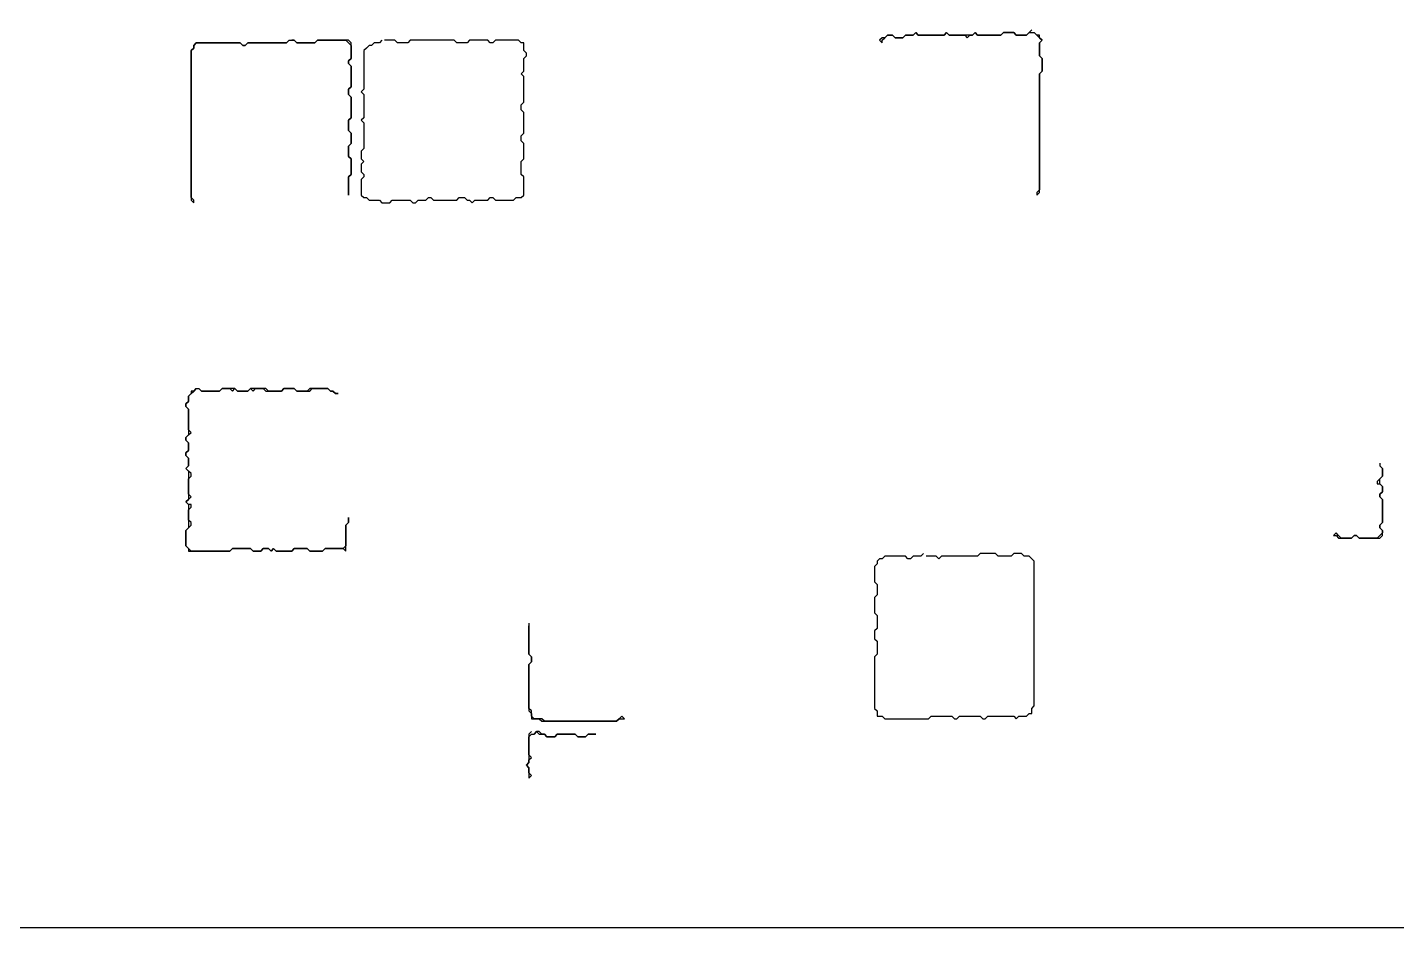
# Model space of a CAD drawing. Header units: metres. Extents: x 0 to 600, y 0 to 400.
# Drawn here: x 139.4 to 218.4, y 0 to 51.9 of the extents above; entities that cross this region are included whole.
import ezdxf

# ---------------------------------------------------------------- set-up
doc = ezdxf.new("R2010")
doc.units = ezdxf.units.M

msp = doc.modelspace()

# ---------------------------------------------------------------- linework, layer by layer
for points in [[(0, 0), (600, 0), (600, 400), (0, 400), (0, 0)], [(197.321, 51.786), (197.173, 51.637), (197.024, 51.488), (196.875, 51.488), (196.726, 51.488), (196.577, 51.488), (196.429, 51.488), (196.28, 51.637), (196.131, 51.637), (195.982, 51.637), (195.833, 51.637), (195.685, 51.637), (195.536, 51.488), (195.387, 51.488), (195.238, 51.488), (195.089, 51.488), (194.94, 51.488), (194.792, 51.488), (194.643, 51.488), (194.494, 51.488), (194.345, 51.488), (194.196, 51.488), (194.048, 51.637), (193.899, 51.488), (193.75, 51.488), (193.601, 51.488), (193.452, 51.488), (193.304, 51.488), (193.155, 51.488), (193.006, 51.488), (192.857, 51.488), (192.708, 51.488), (192.56, 51.488), (192.411, 51.637), (192.262, 51.488), (192.113, 51.488), (191.964, 51.488), (191.815, 51.488), (191.667, 51.488), (191.518, 51.488), (191.369, 51.488), (191.22, 51.488), (191.071, 51.488), (190.923, 51.488), (190.774, 51.488), (190.625, 51.637), (190.476, 51.488), (190.327, 51.488), (190.179, 51.488), (190.03, 51.488), (189.881, 51.339), (189.732, 51.339), (189.583, 51.339), (189.435, 51.339), (189.286, 51.488), (189.137, 51.488), (188.988, 51.488), (188.839, 51.339), (188.69, 51.339), (188.542, 51.19), (188.69, 51.042), (188.69, 51.19), (188.839, 51.339), (188.988, 51.488), (189.137, 51.488), (189.286, 51.488), (189.435, 51.339), (189.583, 51.339), (189.732, 51.339), (189.881, 51.339), (190.03, 51.488), (190.179, 51.488), (190.327, 51.488), (190.476, 51.488), (190.625, 51.637), (190.774, 51.488), (190.923, 51.488), (191.071, 51.488), (191.22, 51.488), (191.369, 51.488), (191.518, 51.488), (191.667, 51.488), (191.815, 51.488), (191.964, 51.488), (192.113, 51.488), (192.262, 51.488), (192.411, 51.637), (192.56, 51.488), (192.708, 51.488), (192.857, 51.488), (193.006, 51.488), (193.155, 51.488), (193.304, 51.488), (193.452, 51.488), (193.601, 51.339), (193.75, 51.488), (193.899, 51.488), (194.048, 51.637), (194.196, 51.488), (194.345, 51.488), (194.494, 51.488), (194.643, 51.488), (194.792, 51.488), (194.94, 51.488), (195.089, 51.488), (195.238, 51.488), (195.387, 51.488), (195.536, 51.488), (195.685, 51.637), (195.833, 51.637), (195.982, 51.637), (196.131, 51.637), (196.28, 51.637), (196.429, 51.488), (196.577, 51.488), (196.726, 51.488), (196.875, 51.488), (197.024, 51.488), (197.173, 51.637), (197.321, 51.637), (197.47, 51.637), (197.619, 51.488), (197.768, 51.339), (197.917, 51.19), (197.768, 51.042), (197.768, 50.893), (197.768, 50.744), (197.768, 50.595), (197.768, 50.446), (197.768, 50.298), (197.917, 50.149), (197.917, 50), (197.917, 49.851), (197.917, 49.702), (197.917, 49.554), (197.917, 49.405), (197.768, 49.256), (197.768, 49.107), (197.768, 48.958), (197.768, 48.81), (197.768, 48.661), (197.768, 48.512), (197.768, 48.363), (197.768, 48.214), (197.768, 48.065), (197.768, 47.917), (197.768, 47.768), (197.768, 47.619), (197.768, 47.47), (197.768, 47.321), (197.768, 47.173), (197.768, 47.024), (197.768, 46.875), (197.768, 46.726), (197.768, 46.577), (197.768, 46.429), (197.768, 46.28), (197.768, 46.131), (197.768, 45.982), (197.768, 45.833), (197.768, 45.685), (197.768, 45.536), (197.768, 45.387), (197.768, 45.238), (197.768, 45.089), (197.768, 44.94), (197.768, 44.792), (197.768, 44.643), (197.768, 44.494), (197.768, 44.345), (197.768, 44.196), (197.768, 44.048), (197.768, 43.899), (197.768, 43.75), (197.768, 43.601), (197.768, 43.452), (197.768, 43.304), (197.768, 43.155), (197.768, 43.006), (197.768, 42.857), (197.768, 42.708), (197.768, 42.56), (197.619, 42.411), (197.619, 42.262), (197.768, 42.411), (197.768, 42.56), (197.768, 42.708), (197.768, 42.857), (197.768, 43.006), (197.768, 43.155), (197.768, 43.304), (197.768, 43.452), (197.768, 43.601), (197.768, 43.75), (197.768, 43.899), (197.768, 44.048), (197.768, 44.196), (197.768, 44.345), (197.768, 44.494), (197.768, 44.643), (197.768, 44.792), (197.768, 44.94), (197.768, 45.089), (197.768, 45.238), (197.768, 45.387), (197.768, 45.536), (197.768, 45.685), (197.768, 45.833), (197.768, 45.982), (197.768, 46.131), (197.768, 46.28), (197.768, 46.429), (197.768, 46.577), (197.768, 46.726), (197.768, 46.875), (197.768, 47.024), (197.768, 47.173), (197.768, 47.321), (197.768, 47.47), (197.768, 47.619), (197.768, 47.768), (197.768, 47.917), (197.768, 48.065), (197.768, 48.214), (197.768, 48.363), (197.768, 48.512), (197.768, 48.661), (197.768, 48.81), (197.768, 48.958), (197.768, 49.107), (197.768, 49.256), (197.917, 49.405), (197.917, 49.554), (197.917, 49.702), (197.917, 49.851), (197.917, 50), (197.917, 50.149), (197.768, 50.298), (197.768, 50.446), (197.768, 50.595), (197.768, 50.744), (197.768, 50.893), (197.768, 51.042), (197.917, 51.19), (197.768, 51.339), (197.768, 51.488), (197.619, 51.488), (197.47, 51.637)], [(154.464, 51.19), (154.315, 51.042), (154.167, 51.042), (154.018, 51.042), (153.869, 51.042), (153.72, 51.042), (153.571, 51.042), (153.423, 51.042), (153.274, 51.042), (153.125, 51.042), (152.976, 51.042), (152.827, 51.042), (152.679, 51.042), (152.53, 51.042), (152.381, 51.042), (152.232, 51.042), (152.083, 51.042), (151.935, 50.893), (151.786, 50.893), (151.637, 51.042), (151.488, 51.042), (151.339, 51.042), (151.19, 51.042), (151.042, 51.042), (150.893, 51.042), (150.744, 51.042), (150.595, 51.042), (150.446, 51.042), (150.298, 51.042), (150.149, 51.042), (150, 51.042), (149.851, 51.042), (149.702, 51.042), (149.554, 51.042), (149.405, 51.042), (149.256, 51.042), (149.107, 51.042), (148.958, 50.893), (148.958, 50.744), (148.81, 50.595), (148.81, 50.446), (148.81, 50.298), (148.81, 50.149), (148.81, 50), (148.81, 49.851), (148.81, 49.702), (148.81, 49.554), (148.81, 49.405), (148.81, 49.256), (148.81, 49.107), (148.81, 48.958), (148.81, 48.81), (148.81, 48.661), (148.81, 48.512), (148.81, 48.363), (148.81, 48.214), (148.81, 48.065), (148.81, 47.917), (148.81, 47.768), (148.81, 47.619), (148.81, 47.47), (148.81, 47.321), (148.81, 47.173), (148.81, 47.024), (148.81, 46.875), (148.81, 46.726), (148.81, 46.577), (148.81, 46.429), (148.81, 46.28), (148.81, 46.131), (148.81, 45.982), (148.81, 45.833), (148.81, 45.685), (148.81, 45.536), (148.81, 45.387), (148.81, 45.238), (148.81, 45.089), (148.81, 44.94), (148.81, 44.792), (148.81, 44.643), (148.81, 44.494), (148.81, 44.345), (148.81, 44.196), (148.81, 44.048), (148.81, 43.899), (148.81, 43.75), (148.81, 43.601), (148.81, 43.452), (148.81, 43.304), (148.81, 43.155), (148.81, 43.006), (148.81, 42.857), (148.81, 42.708), (148.81, 42.56), (148.81, 42.411), (148.81, 42.262), (148.81, 42.113), (148.81, 41.964), (148.958, 41.815), (148.958, 41.964), (148.81, 42.113), (148.81, 42.262), (148.81, 42.411), (148.81, 42.56), (148.81, 42.708), (148.81, 42.857), (148.81, 43.006), (148.81, 43.155), (148.81, 43.304), (148.81, 43.452), (148.81, 43.601), (148.81, 43.75), (148.81, 43.899), (148.81, 44.048), (148.81, 44.196), (148.81, 44.345), (148.81, 44.494), (148.81, 44.643), (148.81, 44.792), (148.81, 44.94), (148.81, 45.089), (148.81, 45.238), (148.81, 45.387), (148.81, 45.536), (148.81, 45.685), (148.81, 45.833), (148.81, 45.982), (148.81, 46.131), (148.81, 46.28), (148.81, 46.429), (148.81, 46.577), (148.81, 46.726), (148.81, 46.875), (148.81, 47.024), (148.81, 47.173), (148.81, 47.321), (148.81, 47.47), (148.81, 47.619), (148.81, 47.768), (148.81, 47.917), (148.81, 48.065), (148.81, 48.214), (148.81, 48.363), (148.81, 48.512), (148.81, 48.661), (148.81, 48.81), (148.81, 48.958), (148.81, 49.107), (148.81, 49.256), (148.81, 49.405), (148.81, 49.554), (148.81, 49.702), (148.81, 49.851), (148.81, 50), (148.81, 50.149), (148.81, 50.298), (148.81, 50.446), (148.81, 50.595), (148.958, 50.744), (148.958, 50.893), (149.107, 51.042), (149.256, 51.042), (149.405, 51.042), (149.554, 51.042), (149.702, 51.042), (149.851, 51.042), (150, 51.042), (150.149, 51.042), (150.298, 51.042), (150.446, 51.042), (150.595, 51.042), (150.744, 51.042), (150.893, 51.042), (151.042, 51.042), (151.19, 51.042), (151.339, 51.042), (151.488, 51.042), (151.637, 51.042), (151.786, 50.893), (151.935, 50.893), (152.083, 51.042), (152.232, 51.042), (152.381, 51.042), (152.53, 51.042), (152.679, 51.042), (152.827, 51.042), (152.976, 51.042), (153.125, 51.042), (153.274, 51.042), (153.423, 51.042), (153.571, 51.042), (153.72, 51.042), (153.869, 51.042), (154.018, 51.042), (154.167, 51.042), (154.315, 51.042), (154.464, 51.19), (154.613, 51.19), (154.762, 51.19), (154.911, 51.042), (155.06, 51.042), (155.208, 51.042), (155.357, 51.042), (155.506, 51.042), (155.655, 51.042), (155.804, 51.042), (155.952, 51.042), (156.101, 51.19), (156.25, 51.19), (156.399, 51.19), (156.548, 51.19), (156.696, 51.19), (156.845, 51.19), (156.994, 51.19), (157.143, 51.19), (157.292, 51.19), (157.44, 51.19), (157.589, 51.19), (157.738, 51.19), (157.887, 51.042), (158.036, 50.893), (158.036, 50.744), (158.036, 50.595), (158.036, 50.446), (158.036, 50.298), (158.036, 50.149), (157.887, 50), (157.887, 49.851), (158.036, 49.702), (158.036, 49.554), (158.036, 49.405), (158.036, 49.256), (158.036, 49.107), (158.036, 48.958), (158.036, 48.81), (158.036, 48.661), (158.036, 48.512), (157.887, 48.363), (157.887, 48.214), (157.887, 48.065), (158.036, 47.917), (158.036, 47.768), (158.036, 47.619), (158.036, 47.47), (158.036, 47.321), (158.036, 47.173), (158.036, 47.024), (158.036, 46.875), (158.036, 46.726), (157.887, 46.577), (157.887, 46.429), (157.887, 46.28), (157.887, 46.131), (157.887, 45.982), (158.036, 45.833), (158.036, 45.685), (158.036, 45.536), (158.036, 45.387), (158.036, 45.238), (157.887, 45.089), (157.887, 44.94), (157.887, 44.792), (157.887, 44.643), (157.887, 44.494), (158.036, 44.345), (158.036, 44.196), (158.036, 44.048), (158.036, 43.899), (158.036, 43.75), (158.036, 43.601), (158.036, 43.452), (157.887, 43.304), (157.887, 43.155), (157.887, 43.006), (157.887, 42.857), (157.887, 42.708), (157.887, 42.56), (157.887, 42.411), (157.887, 42.262), (157.887, 42.411), (157.887, 42.56), (157.887, 42.708), (157.887, 42.857), (157.887, 43.006), (157.887, 43.155), (157.887, 43.304), (158.036, 43.452), (158.036, 43.601), (158.036, 43.75), (158.036, 43.899), (158.036, 44.048), (158.036, 44.196), (158.036, 44.345), (157.887, 44.494), (157.887, 44.643), (157.887, 44.792), (157.887, 44.94), (157.887, 45.089), (158.036, 45.238), (158.036, 45.387), (158.036, 45.536), (158.036, 45.685), (158.036, 45.833), (157.887, 45.982), (157.887, 46.131), (157.887, 46.28), (157.887, 46.429), (157.887, 46.577), (158.036, 46.726), (158.036, 46.875), (158.036, 47.024), (158.036, 47.173), (158.036, 47.321), (158.036, 47.47), (158.036, 47.619), (158.036, 47.768), (158.036, 47.917), (157.887, 48.065), (157.887, 48.214), (157.887, 48.363), (158.036, 48.512), (158.036, 48.661), (158.036, 48.81), (158.036, 48.958), (158.036, 49.107), (158.036, 49.256), (158.036, 49.405), (158.036, 49.554), (158.036, 49.702), (157.887, 49.851), (157.887, 50), (158.036, 50.149), (158.036, 50.298), (158.036, 50.446), (158.036, 50.595), (158.036, 50.744), (158.036, 50.893), (158.036, 51.042), (157.887, 51.19), (157.738, 51.19), (157.589, 51.19), (157.44, 51.19), (157.292, 51.19), (157.143, 51.19), (156.994, 51.19), (156.845, 51.19), (156.696, 51.19), (156.548, 51.19), (156.399, 51.19), (156.25, 51.19), (156.101, 51.19), (155.952, 51.042), (155.804, 51.042), (155.655, 51.042), (155.506, 51.042), (155.357, 51.042), (155.208, 51.042), (155.06, 51.042), (154.911, 51.042), (154.762, 51.19), (154.613, 51.19)], [(159.821, 51.19), (159.673, 51.042), (159.524, 51.042), (159.375, 51.042), (159.226, 50.893), (159.077, 50.893), (158.929, 50.744), (158.78, 50.595), (158.78, 50.446), (158.78, 50.298), (158.78, 50.149), (158.78, 50), (158.78, 49.851), (158.78, 49.702), (158.78, 49.554), (158.78, 49.405), (158.78, 49.256), (158.78, 49.107), (158.78, 48.958), (158.78, 48.81), (158.78, 48.661), (158.78, 48.512), (158.78, 48.363), (158.631, 48.214), (158.78, 48.065), (158.78, 47.917), (158.78, 47.768), (158.78, 47.619), (158.78, 47.47), (158.78, 47.321), (158.78, 47.173), (158.78, 47.024), (158.78, 46.875), (158.78, 46.726), (158.631, 46.577), (158.78, 46.429), (158.78, 46.28), (158.78, 46.131), (158.78, 45.982), (158.78, 45.833), (158.78, 45.685), (158.78, 45.536), (158.78, 45.387), (158.78, 45.238), (158.78, 45.089), (158.78, 44.94), (158.631, 44.792), (158.631, 44.643), (158.631, 44.494), (158.631, 44.345), (158.78, 44.196), (158.631, 44.048), (158.631, 43.899), (158.631, 43.75), (158.631, 43.601), (158.78, 43.452), (158.78, 43.304), (158.631, 43.155), (158.631, 43.006), (158.631, 42.857), (158.631, 42.708), (158.631, 42.56), (158.631, 42.411), (158.631, 42.262), (158.78, 42.113), (158.929, 42.113), (159.077, 41.964), (159.226, 41.964), (159.375, 41.964), (159.524, 41.964), (159.673, 41.964), (159.821, 41.815), (159.97, 41.815), (160.119, 41.815), (160.268, 41.815), (160.417, 41.964), (160.565, 41.964), (160.714, 41.964), (160.863, 41.964), (161.012, 41.964), (161.161, 41.964), (161.31, 41.964), (161.458, 41.964), (161.607, 41.815), (161.756, 41.815), (161.905, 41.964), (162.054, 41.964), (162.202, 41.964), (162.351, 41.964), (162.5, 42.113), (162.649, 42.113), (162.798, 41.964), (162.946, 41.964), (163.095, 41.964), (163.244, 41.964), (163.393, 41.964), (163.542, 41.964), (163.69, 41.964), (163.839, 41.964), (163.988, 41.964), (164.137, 41.964), (164.286, 42.113), (164.435, 42.113), (164.583, 42.113), (164.732, 41.964), (164.881, 41.964), (165.03, 41.815), (165.179, 41.964), (165.327, 41.964), (165.476, 41.964), (165.625, 41.964), (165.774, 41.964), (165.923, 41.964), (166.071, 42.113), (166.22, 42.113), (166.369, 41.964), (166.518, 41.964), (166.667, 41.964), (166.815, 41.964), (166.964, 41.964), (167.113, 41.964), (167.262, 41.964), (167.411, 41.964), (167.56, 42.113), (167.708, 42.113), (167.857, 42.113), (168.006, 42.262), (168.006, 42.411), (168.006, 42.56), (168.006, 42.708), (168.006, 42.857), (168.006, 43.006), (168.006, 43.155), (168.006, 43.304), (167.857, 43.452), (167.857, 43.601), (167.857, 43.75), (167.857, 43.899), (167.857, 44.048), (167.857, 44.196), (168.006, 44.345), (168.006, 44.494), (168.006, 44.643), (168.006, 44.792), (168.006, 44.94), (168.006, 45.089), (168.006, 45.238), (167.857, 45.387), (167.857, 45.536), (167.857, 45.685), (168.006, 45.833), (168.006, 45.982), (168.006, 46.131), (168.006, 46.28), (168.006, 46.429), (168.006, 46.577), (168.006, 46.726), (168.006, 46.875), (168.006, 47.024), (167.857, 47.173), (167.857, 47.321), (167.857, 47.47), (168.006, 47.619), (168.006, 47.768), (168.006, 47.917), (168.006, 48.065), (168.006, 48.214), (168.006, 48.363), (168.006, 48.512), (168.006, 48.661), (168.006, 48.81), (168.006, 48.958), (168.006, 49.107), (167.857, 49.256), (168.006, 49.405), (168.006, 49.554), (168.006, 49.702), (168.006, 49.851), (168.006, 50), (168.006, 50.149), (168.155, 50.298), (168.155, 50.446), (168.006, 50.595), (168.006, 50.744), (168.006, 50.893), (168.006, 51.042), (167.857, 51.042), (167.708, 51.19), (167.56, 51.19), (167.411, 51.19), (167.262, 51.19), (167.113, 51.19), (166.964, 51.19), (166.815, 51.19), (166.667, 51.19), (166.518, 51.19), (166.369, 51.19), (166.22, 51.042), (166.071, 51.042), (165.923, 51.19), (165.774, 51.19), (165.625, 51.19), (165.476, 51.19), (165.327, 51.19), (165.179, 51.19), (165.03, 51.19), (164.881, 51.19), (164.732, 51.042), (164.583, 51.042), (164.435, 51.042), (164.286, 51.042), (164.137, 51.042), (163.988, 51.19), (163.839, 51.19), (163.69, 51.19), (163.542, 51.19), (163.393, 51.19), (163.244, 51.19), (163.095, 51.19), (162.946, 51.19), (162.798, 51.19), (162.649, 51.19), (162.5, 51.19), (162.351, 51.19), (162.202, 51.19), (162.054, 51.19), (161.905, 51.19), (161.756, 51.19), (161.607, 51.19), (161.458, 51.19), (161.31, 51.042), (161.161, 51.042), (161.012, 51.042), (160.863, 51.042), (160.714, 51.042), (160.565, 51.19), (160.417, 51.19), (160.268, 51.19), (160.119, 51.19), (159.97, 51.19)], [(149.107, 31.101), (148.958, 30.952), (148.81, 30.952), (148.81, 30.804), (148.661, 30.655), (148.661, 30.506), (148.661, 30.357), (148.512, 30.208), (148.512, 30.06), (148.661, 29.911), (148.661, 29.762), (148.661, 29.613), (148.661, 29.464), (148.661, 29.315), (148.661, 29.167), (148.661, 29.018), (148.661, 28.869), (148.661, 28.72), (148.661, 28.571), (148.661, 28.423), (148.512, 28.274), (148.512, 28.125), (148.661, 27.976), (148.661, 27.827), (148.661, 27.679), (148.661, 27.53), (148.512, 27.381), (148.512, 27.232), (148.661, 27.083), (148.661, 26.935), (148.661, 26.786), (148.661, 26.637), (148.512, 26.488), (148.661, 26.339), (148.661, 26.19), (148.661, 26.042), (148.661, 25.893), (148.661, 25.744), (148.661, 25.595), (148.661, 25.446), (148.661, 25.298), (148.661, 25.149), (148.661, 25), (148.661, 24.851), (148.661, 24.702), (148.512, 24.554), (148.661, 24.405), (148.661, 24.256), (148.661, 24.107), (148.661, 23.958), (148.661, 23.81), (148.661, 23.661), (148.661, 23.512), (148.661, 23.363), (148.661, 23.214), (148.661, 23.065), (148.512, 22.917), (148.512, 22.768), (148.512, 22.619), (148.512, 22.47), (148.512, 22.321), (148.512, 22.173), (148.512, 22.024), (148.661, 21.875), (148.661, 21.726), (148.81, 21.726), (148.958, 21.726), (149.107, 21.726), (149.256, 21.726), (149.405, 21.726), (149.554, 21.726), (149.702, 21.726), (149.851, 21.726), (150, 21.726), (150.149, 21.726), (150.298, 21.726), (150.446, 21.726), (150.595, 21.726), (150.744, 21.726), (150.893, 21.726), (151.042, 21.726), (151.19, 21.875), (151.339, 21.875), (151.488, 21.875), (151.637, 21.875), (151.786, 21.875), (151.935, 21.875), (152.083, 21.875), (152.232, 21.875), (152.381, 21.726), (152.53, 21.726), (152.679, 21.726), (152.827, 21.726), (152.976, 21.875), (153.125, 21.875), (153.274, 21.875), (153.423, 21.726), (153.571, 21.875), (153.72, 21.726), (153.869, 21.726), (154.018, 21.726), (154.167, 21.726), (154.315, 21.726), (154.464, 21.726), (154.613, 21.726), (154.762, 21.875), (154.911, 21.875), (155.06, 21.875), (155.208, 21.875), (155.357, 21.875), (155.506, 21.875), (155.655, 21.726), (155.804, 21.726), (155.952, 21.726), (156.101, 21.726), (156.25, 21.726), (156.399, 21.726), (156.548, 21.875), (156.696, 21.875), (156.845, 21.875), (156.994, 21.875), (157.143, 21.875), (157.292, 21.875), (157.44, 21.875), (157.589, 21.875), (157.738, 21.726), (157.738, 21.875), (157.738, 22.024), (157.738, 22.173), (157.738, 22.321), (157.738, 22.47), (157.738, 22.619), (157.738, 22.768), (157.738, 22.917), (157.738, 23.065), (157.738, 23.214), (157.887, 23.363), (157.887, 23.512), (157.887, 23.661), (157.887, 23.512), (157.887, 23.363), (157.738, 23.214), (157.738, 23.065), (157.738, 22.917), (157.738, 22.768), (157.738, 22.619), (157.738, 22.47), (157.738, 22.321), (157.738, 22.173), (157.738, 22.024), (157.589, 21.875), (157.44, 21.875), (157.292, 21.875), (157.143, 21.875), (156.994, 21.875), (156.845, 21.875), (156.696, 21.875), (156.548, 21.875), (156.399, 21.726), (156.25, 21.726), (156.101, 21.726), (155.952, 21.726), (155.804, 21.726), (155.655, 21.726), (155.506, 21.875), (155.357, 21.875), (155.208, 21.875), (155.06, 21.875), (154.911, 21.875), (154.762, 21.875), (154.613, 21.726), (154.464, 21.726), (154.315, 21.726), (154.167, 21.726), (154.018, 21.726), (153.869, 21.726), (153.72, 21.726), (153.571, 21.875), (153.423, 21.726), (153.274, 21.875), (153.125, 21.875), (152.976, 21.875), (152.827, 21.726), (152.679, 21.726), (152.53, 21.726), (152.381, 21.726), (152.232, 21.875), (152.083, 21.875), (151.935, 21.875), (151.786, 21.875), (151.637, 21.875), (151.488, 21.875), (151.339, 21.875), (151.19, 21.875), (151.042, 21.726), (150.893, 21.726), (150.744, 21.726), (150.595, 21.726), (150.446, 21.726), (150.298, 21.726), (150.149, 21.726), (150, 21.726), (149.851, 21.726), (149.702, 21.726), (149.554, 21.726), (149.405, 21.726), (149.256, 21.726), (149.107, 21.726), (148.958, 21.726), (148.81, 21.726), (148.661, 21.875), (148.512, 22.024), (148.512, 22.173), (148.512, 22.321), (148.512, 22.47), (148.512, 22.619), (148.512, 22.768), (148.512, 22.917), (148.661, 23.065), (148.81, 23.214), (148.81, 23.363), (148.661, 23.512), (148.661, 23.661), (148.661, 23.81), (148.661, 23.958), (148.661, 24.107), (148.81, 24.256), (148.81, 24.405), (148.661, 24.405), (148.512, 24.554), (148.661, 24.702), (148.81, 24.851), (148.661, 25), (148.661, 25.149), (148.661, 25.298), (148.661, 25.446), (148.661, 25.595), (148.661, 25.744), (148.661, 25.893), (148.81, 26.042), (148.81, 26.19), (148.661, 26.339), (148.512, 26.488), (148.661, 26.637), (148.661, 26.786), (148.661, 26.935), (148.661, 27.083), (148.512, 27.232), (148.512, 27.381), (148.661, 27.53), (148.661, 27.679), (148.661, 27.827), (148.661, 27.976), (148.512, 28.125), (148.512, 28.274), (148.661, 28.423), (148.81, 28.571), (148.661, 28.72), (148.661, 28.869), (148.661, 29.018), (148.661, 29.167), (148.661, 29.315), (148.661, 29.464), (148.661, 29.613), (148.661, 29.762), (148.661, 29.911), (148.512, 30.06), (148.512, 30.208), (148.661, 30.357), (148.661, 30.506), (148.661, 30.655), (148.81, 30.804), (148.958, 30.952), (149.107, 31.101), (149.256, 31.101), (149.405, 30.952), (149.554, 30.952), (149.702, 30.952), (149.851, 30.952), (150, 30.952), (150.149, 30.952), (150.298, 30.952), (150.446, 30.952), (150.595, 31.101), (150.744, 31.101), (150.893, 31.101), (151.042, 31.101), (151.19, 30.952), (151.339, 31.101), (151.488, 30.952), (151.637, 30.952), (151.786, 30.952), (151.935, 30.952), (152.083, 30.952), (152.232, 31.101), (152.381, 30.952), (152.53, 31.101), (152.679, 31.101), (152.827, 31.101), (152.976, 31.101), (153.125, 30.952), (153.274, 30.952), (153.423, 30.952), (153.571, 30.952), (153.72, 30.952), (153.869, 30.952), (154.018, 30.952), (154.167, 31.101), (154.315, 31.101), (154.464, 31.101), (154.613, 31.101), (154.762, 31.101), (154.911, 30.952), (155.06, 30.952), (155.208, 30.952), (155.357, 30.952), (155.506, 30.952), (155.655, 30.952), (155.804, 31.101), (155.952, 31.101), (156.101, 31.101), (156.25, 31.101), (156.399, 31.101), (156.548, 31.101), (156.696, 31.101), (156.845, 30.952), (156.994, 30.952), (157.143, 30.804), (157.292, 30.804), (157.143, 30.804), (156.994, 30.952), (156.845, 30.952), (156.696, 31.101), (156.548, 31.101), (156.399, 31.101), (156.25, 31.101), (156.101, 31.101), (155.952, 31.101), (155.804, 31.101), (155.655, 31.101), (155.506, 30.952), (155.357, 30.952), (155.208, 30.952), (155.06, 30.952), (154.911, 30.952), (154.762, 31.101), (154.613, 31.101), (154.464, 31.101), (154.315, 31.101), (154.167, 31.101), (154.018, 30.952), (153.869, 30.952), (153.72, 30.952), (153.571, 30.952), (153.423, 30.952), (153.274, 30.952), (153.125, 31.101), (152.976, 31.101), (152.827, 31.101), (152.679, 31.101), (152.53, 31.101), (152.381, 31.101), (152.232, 31.101), (152.083, 30.952), (151.935, 30.952), (151.786, 30.952), (151.637, 30.952), (151.488, 30.952), (151.339, 31.101), (151.19, 31.101), (151.042, 31.101), (150.893, 31.101), (150.744, 31.101), (150.595, 31.101), (150.446, 30.952), (150.298, 30.952), (150.149, 30.952), (150, 30.952), (149.851, 30.952), (149.702, 30.952), (149.554, 30.952), (149.405, 30.952), (149.256, 31.101)], [(217.411, 26.786), (217.411, 26.637), (217.56, 26.488), (217.56, 26.339), (217.56, 26.19), (217.56, 26.042), (217.411, 25.893), (217.262, 25.744), (217.262, 25.595), (217.411, 25.595), (217.56, 25.446), (217.56, 25.298), (217.56, 25.149), (217.411, 25), (217.411, 24.851), (217.56, 24.702), (217.56, 24.554), (217.56, 24.405), (217.56, 24.256), (217.56, 24.107), (217.56, 23.958), (217.56, 23.81), (217.56, 23.661), (217.56, 23.512), (217.56, 23.363), (217.411, 23.214), (217.411, 23.065), (217.56, 22.917), (217.56, 22.768), (217.411, 22.619), (217.262, 22.47), (217.113, 22.47), (216.964, 22.47), (216.815, 22.47), (216.667, 22.47), (216.518, 22.47), (216.369, 22.47), (216.22, 22.47), (216.071, 22.619), (215.923, 22.619), (215.774, 22.47), (215.625, 22.47), (215.476, 22.47), (215.327, 22.47), (215.179, 22.47), (215.03, 22.619), (214.881, 22.768), (214.732, 22.619), (214.881, 22.619), (215.03, 22.47), (215.179, 22.47), (215.327, 22.47), (215.476, 22.47), (215.625, 22.47), (215.774, 22.47), (215.923, 22.619), (216.071, 22.619), (216.22, 22.47), (216.369, 22.47), (216.518, 22.47), (216.667, 22.47), (216.815, 22.47), (216.964, 22.47), (217.113, 22.47), (217.262, 22.47), (217.411, 22.47), (217.56, 22.619), (217.56, 22.768), (217.56, 22.917), (217.411, 23.065), (217.411, 23.214), (217.56, 23.363), (217.56, 23.512), (217.56, 23.661), (217.56, 23.81), (217.56, 23.958), (217.56, 24.107), (217.56, 24.256), (217.56, 24.405), (217.56, 24.554), (217.56, 24.702), (217.411, 24.851), (217.411, 25), (217.56, 25.149), (217.56, 25.298), (217.56, 25.446), (217.411, 25.595), (217.411, 25.744), (217.411, 25.893), (217.56, 26.042), (217.56, 26.19), (217.56, 26.339), (217.56, 26.488), (217.411, 26.637)], [(191.071, 21.577), (190.923, 21.429), (190.774, 21.429), (190.625, 21.429), (190.476, 21.429), (190.327, 21.28), (190.179, 21.28), (190.03, 21.429), (189.881, 21.429), (189.732, 21.429), (189.583, 21.429), (189.435, 21.429), (189.286, 21.429), (189.137, 21.429), (188.988, 21.429), (188.839, 21.429), (188.69, 21.28), (188.542, 21.28), (188.393, 21.131), (188.393, 20.982), (188.244, 20.833), (188.244, 20.685), (188.244, 20.536), (188.244, 20.387), (188.244, 20.238), (188.244, 20.089), (188.244, 19.94), (188.393, 19.792), (188.393, 19.643), (188.393, 19.494), (188.393, 19.345), (188.393, 19.196), (188.244, 19.048), (188.244, 18.899), (188.244, 18.75), (188.244, 18.601), (188.244, 18.452), (188.244, 18.304), (188.244, 18.155), (188.393, 18.006), (188.393, 17.857), (188.393, 17.708), (188.393, 17.56), (188.393, 17.411), (188.393, 17.262), (188.244, 17.113), (188.244, 16.964), (188.244, 16.815), (188.244, 16.667), (188.393, 16.518), (188.393, 16.369), (188.393, 16.22), (188.393, 16.071), (188.393, 15.923), (188.393, 15.774), (188.244, 15.625), (188.244, 15.476), (188.244, 15.327), (188.244, 15.179), (188.244, 15.03), (188.244, 14.881), (188.244, 14.732), (188.244, 14.583), (188.244, 14.435), (188.244, 14.286), (188.244, 14.137), (188.244, 13.988), (188.244, 13.839), (188.244, 13.69), (188.244, 13.542), (188.244, 13.393), (188.244, 13.244), (188.244, 13.095), (188.244, 12.946), (188.244, 12.798), (188.244, 12.649), (188.393, 12.5), (188.393, 12.351), (188.393, 12.202), (188.542, 12.202), (188.69, 12.202), (188.839, 12.054), (188.988, 12.054), (189.137, 12.054), (189.286, 12.054), (189.435, 12.054), (189.583, 12.054), (189.732, 12.054), (189.881, 12.054), (190.03, 12.054), (190.179, 12.054), (190.327, 12.054), (190.476, 12.054), (190.625, 12.054), (190.774, 12.054), (190.923, 12.054), (191.071, 12.054), (191.22, 12.054), (191.369, 12.054), (191.518, 12.202), (191.667, 12.202), (191.815, 12.202), (191.964, 12.202), (192.113, 12.202), (192.262, 12.202), (192.411, 12.202), (192.56, 12.202), (192.708, 12.202), (192.857, 12.054), (193.006, 12.054), (193.155, 12.202), (193.304, 12.202), (193.452, 12.202), (193.601, 12.202), (193.75, 12.202), (193.899, 12.202), (194.048, 12.202), (194.196, 12.202), (194.345, 12.202), (194.494, 12.054), (194.643, 12.054), (194.792, 12.202), (194.94, 12.202), (195.089, 12.202), (195.238, 12.202), (195.387, 12.202), (195.536, 12.202), (195.685, 12.202), (195.833, 12.202), (195.982, 12.202), (196.131, 12.202), (196.28, 12.202), (196.429, 12.054), (196.577, 12.202), (196.726, 12.202), (196.875, 12.202), (197.024, 12.202), (197.173, 12.351), (197.321, 12.351), (197.321, 12.5), (197.321, 12.649), (197.47, 12.798), (197.47, 12.946), (197.47, 13.095), (197.47, 13.244), (197.47, 13.393), (197.47, 13.542), (197.47, 13.69), (197.47, 13.839), (197.47, 13.988), (197.47, 14.137), (197.47, 14.286), (197.47, 14.435), (197.47, 14.583), (197.47, 14.732), (197.47, 14.881), (197.47, 15.03), (197.47, 15.179), (197.47, 15.327), (197.47, 15.476), (197.47, 15.625), (197.47, 15.774), (197.47, 15.923), (197.47, 16.071), (197.47, 16.22), (197.47, 16.369), (197.47, 16.518), (197.47, 16.667), (197.47, 16.815), (197.47, 16.964), (197.47, 17.113), (197.47, 17.262), (197.47, 17.411), (197.47, 17.56), (197.47, 17.708), (197.47, 17.857), (197.47, 18.006), (197.47, 18.155), (197.47, 18.304), (197.47, 18.452), (197.47, 18.601), (197.47, 18.75), (197.47, 18.899), (197.47, 19.048), (197.47, 19.196), (197.47, 19.345), (197.47, 19.494), (197.47, 19.643), (197.47, 19.792), (197.47, 19.94), (197.47, 20.089), (197.47, 20.238), (197.47, 20.387), (197.47, 20.536), (197.47, 20.685), (197.47, 20.833), (197.47, 20.982), (197.47, 21.131), (197.321, 21.28), (197.173, 21.429), (197.024, 21.429), (196.875, 21.429), (196.726, 21.577), (196.577, 21.577), (196.429, 21.577), (196.28, 21.577), (196.131, 21.429), (195.982, 21.429), (195.833, 21.429), (195.685, 21.429), (195.536, 21.429), (195.387, 21.429), (195.238, 21.577), (195.089, 21.577), (194.94, 21.577), (194.792, 21.577), (194.643, 21.577), (194.494, 21.577), (194.345, 21.577), (194.196, 21.429), (194.048, 21.429), (193.899, 21.429), (193.75, 21.429), (193.601, 21.429), (193.452, 21.429), (193.304, 21.429), (193.155, 21.429), (193.006, 21.429), (192.857, 21.429), (192.708, 21.429), (192.56, 21.429), (192.411, 21.429), (192.262, 21.429), (192.113, 21.429), (191.964, 21.28), (191.815, 21.429), (191.667, 21.429), (191.518, 21.429), (191.369, 21.429), (191.22, 21.429)], [(168.304, 17.56), (168.304, 17.411), (168.304, 17.262), (168.304, 17.113), (168.304, 16.964), (168.304, 16.815), (168.304, 16.667), (168.304, 16.518), (168.304, 16.369), (168.304, 16.22), (168.304, 16.071), (168.304, 15.923), (168.304, 15.774), (168.452, 15.625), (168.452, 15.476), (168.452, 15.327), (168.304, 15.179), (168.304, 15.03), (168.304, 14.881), (168.304, 14.732), (168.304, 14.583), (168.304, 14.435), (168.304, 14.286), (168.304, 14.137), (168.304, 13.988), (168.304, 13.839), (168.304, 13.69), (168.304, 13.542), (168.304, 13.393), (168.304, 13.244), (168.304, 13.095), (168.304, 12.946), (168.304, 12.798), (168.304, 12.649), (168.304, 12.5), (168.452, 12.351), (168.452, 12.202), (168.452, 12.054), (168.601, 12.054), (168.75, 12.054), (168.899, 12.054), (169.048, 11.905), (169.196, 11.905), (169.345, 11.905), (169.494, 11.905), (169.643, 11.905), (169.792, 11.905), (169.94, 11.905), (170.089, 11.905), (170.238, 11.905), (170.387, 11.905), (170.536, 11.905), (170.685, 11.905), (170.833, 11.905), (170.982, 11.905), (171.131, 11.905), (171.28, 11.905), (171.429, 11.905), (171.577, 11.905), (171.726, 11.905), (171.875, 11.905), (172.024, 11.905), (172.173, 11.905), (172.321, 11.905), (172.47, 11.905), (172.619, 11.905), (172.768, 11.905), (172.917, 11.905), (173.065, 11.905), (173.214, 11.905), (173.363, 11.905), (173.512, 12.054), (173.661, 12.054), (173.81, 12.054), (173.661, 12.202), (173.512, 12.054), (173.363, 11.905), (173.214, 11.905), (173.065, 11.905), (172.917, 11.905), (172.768, 11.905), (172.619, 11.905), (172.47, 11.905), (172.321, 11.905), (172.173, 11.905), (172.024, 11.905), (171.875, 11.905), (171.726, 11.905), (171.577, 11.905), (171.429, 11.905), (171.28, 11.905), (171.131, 11.905), (170.982, 11.905), (170.833, 11.905), (170.685, 11.905), (170.536, 11.905), (170.387, 11.905), (170.238, 11.905), (170.089, 11.905), (169.94, 11.905), (169.792, 11.905), (169.643, 11.905), (169.494, 11.905), (169.345, 11.905), (169.196, 11.905), (169.048, 12.054), (168.899, 12.054), (168.75, 12.054), (168.601, 12.054), (168.452, 12.202), (168.452, 12.351), (168.452, 12.5), (168.304, 12.649), (168.304, 12.798), (168.304, 12.946), (168.304, 13.095), (168.304, 13.244), (168.304, 13.393), (168.304, 13.542), (168.304, 13.69), (168.304, 13.839), (168.304, 13.988), (168.304, 14.137), (168.304, 14.286), (168.304, 14.435), (168.304, 14.583), (168.304, 14.732), (168.304, 14.881), (168.304, 15.03), (168.304, 15.179), (168.452, 15.327), (168.452, 15.476), (168.452, 15.625), (168.304, 15.774), (168.304, 15.923), (168.304, 16.071), (168.304, 16.22), (168.304, 16.369), (168.304, 16.518), (168.304, 16.667), (168.304, 16.815), (168.304, 16.964), (168.304, 17.113), (168.304, 17.262), (168.304, 17.411)], [(168.452, 11.31), (168.304, 11.161), (168.304, 11.012), (168.304, 10.863), (168.304, 10.714), (168.304, 10.565), (168.304, 10.417), (168.304, 10.268), (168.304, 10.119), (168.304, 9.97), (168.304, 9.821), (168.304, 9.673), (168.304, 9.524), (168.155, 9.375), (168.304, 9.226), (168.304, 9.077), (168.304, 8.929), (168.304, 8.78), (168.304, 8.631), (168.452, 8.78), (168.304, 8.929), (168.304, 9.077), (168.304, 9.226), (168.155, 9.375), (168.304, 9.524), (168.304, 9.673), (168.452, 9.821), (168.304, 9.97), (168.304, 10.119), (168.304, 10.268), (168.304, 10.417), (168.304, 10.565), (168.304, 10.714), (168.304, 10.863), (168.304, 11.012), (168.452, 11.161), (168.601, 11.161), (168.75, 11.31), (168.899, 11.161), (169.048, 11.161), (169.196, 11.161), (169.345, 11.012), (169.494, 11.012), (169.643, 11.012), (169.792, 11.012), (169.94, 11.161), (170.089, 11.161), (170.238, 11.161), (170.387, 11.161), (170.536, 11.161), (170.685, 11.161), (170.833, 11.161), (170.982, 11.161), (171.131, 11.012), (171.28, 11.012), (171.429, 11.012), (171.577, 11.012), (171.726, 11.161), (171.875, 11.161), (172.024, 11.161), (172.173, 11.161), (172.024, 11.161), (171.875, 11.161), (171.726, 11.161), (171.577, 11.012), (171.429, 11.012), (171.28, 11.012), (171.131, 11.012), (170.982, 11.161), (170.833, 11.161), (170.685, 11.161), (170.536, 11.161), (170.387, 11.161), (170.238, 11.161), (170.089, 11.161), (169.94, 11.161), (169.792, 11.012), (169.643, 11.012), (169.494, 11.012), (169.345, 11.012), (169.196, 11.161), (169.048, 11.161), (168.899, 11.31), (168.75, 11.31), (168.601, 11.161)]]:
    msp.add_lwpolyline(points)

doc.saveas('drawing.dxf')
